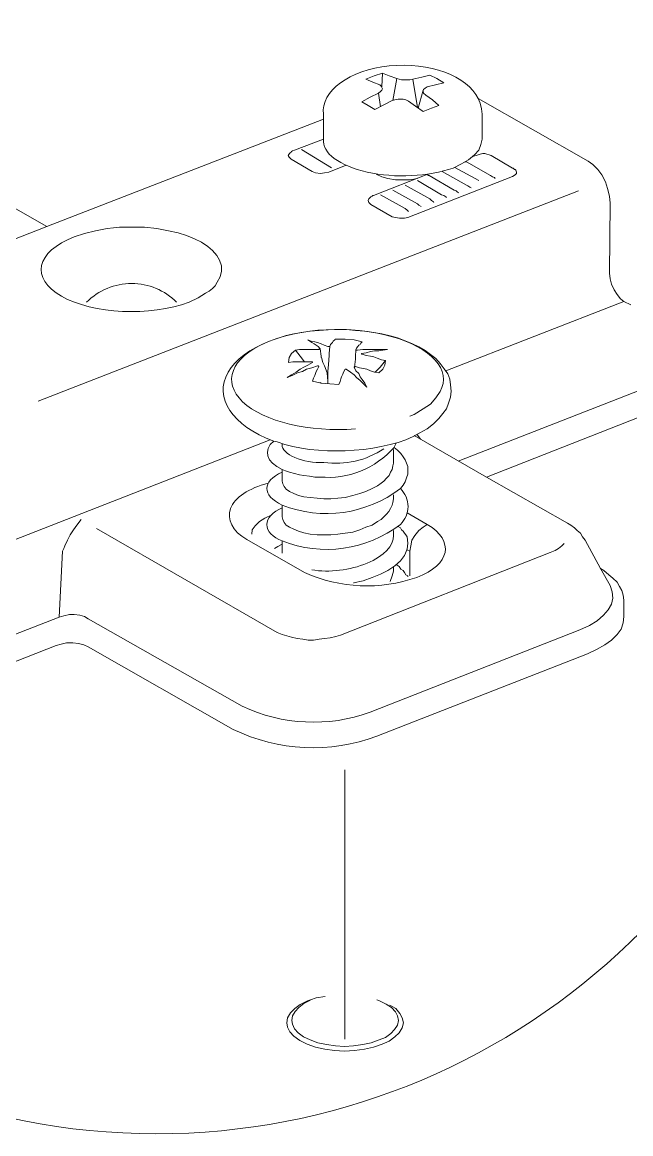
# Model space of a CAD drawing. Header units: metres. Extents: x -0.7 to 8.1, y 0 to 13.3.
# Drawn here: x 0.30924 to 0.3305, y 0.72712 to 0.76594 of the extents above; entities that cross this region are included whole.
import ezdxf

# ---------------------------------------------------------------- set-up
doc = ezdxf.new("R2010")
doc.units = ezdxf.units.M
doc.header["$MEASUREMENT"] = 0
doc.layers.add('PDF5_Geometry_Num_Penna__7', color=7, linetype='Continuous', lineweight=18)

msp = doc.modelspace()

# ---------------------------------------------------------------- linework, layer by layer
at = {"layer": 'PDF5_Geometry_Num_Penna__7', "color": 7, "linetype": 'Continuous', "lineweight": 18, "flags": 128}
for points in [[(0.3376413640518159, 0.7533468348742454, 0.385147661054518), (0.3139195279407048, 0.7748048959853564, 0.04078508299770293), (0.3100294473851492, 0.7744888070964676)], [(0.2915019112740381, 0.7590971126520231, 0.08738605502473498), (0.2900788057184825, 0.7509641737631342, 0.92921623421517), (0.3375044673104453, 0.7474802664808973)], [(0.318321630162927, 0.7499146245964675), (0.318321630162927, 0.7502287732075786), (0.318321630162927, 0.7503240232075786), (0.3184373412740381, 0.7502771037631343), (0.3185805690518159, 0.7502287732075786), (0.3187513134962603, 0.7501776204298009), (0.3189220579407048, 0.7501324648742453), (0.3190822190518159, 0.750109181540912), (0.3192780107184826, 0.7500855454298009), (0.319467805162927, 0.7500580287631342), (0.3196389023851492, 0.7500580287631342, 0.2406441030341674), (0.3222322071073714, 0.7510940312631342), (0.3223539154407047, 0.7509963118186898), (0.3224720959962603, 0.7508767201520231), (0.3225465321073714, 0.7507581868186898), (0.3226156765518159, 0.7506587034853563), (0.3226625959962603, 0.7505391118186897), (0.3227119848851492, 0.7504205784853564), (0.3227119848851492, 0.7502769979298008), (0.3227119848851492, 0.7501542312631342), (0.3226625959962603, 0.7500346395964675), (0.3226156765518159, 0.7498938812631342), (0.3225465321073714, 0.7497714673742453), (0.3224498709962603, 0.7496515229298008, -0.4332201465045314), (0.3224498709962603, 0.7484028659853564, -0.2639809745407757), (0.318321630162927, 0.7478270268186897), (0.318321630162927, 0.7477070823742452)], [(0.3224498357184825, 0.7496514876520232, -0.2605745173823923), (0.318321630162927, 0.7490725793186898), (0.318321630162927, 0.7489773293186898)], [(0.311299165162927, 0.7485712468186898), (0.3111559373851492, 0.7483768662631343), (0.3110345818295936, 0.7482114134853565), (0.3109185179407048, 0.7480420801520231), (0.3108222096073714, 0.747850169040912), (0.3107259012740382, 0.7476557884853564), (0.3107012068295937, 0.7475608912631342), (0.3106514298851492, 0.7474646887631342), (0.3105358246073714, 0.7451594270964675), (0.3107009246073714, 0.7452059937631342), (0.3108910718295937, 0.7452543243186898), (0.3110621690518159, 0.7452543243186898), (0.3112523162740382, 0.7452306882075787), (0.3114230607184825, 0.7451851798742454), (0.3115444162740381, 0.7451107437631342), (0.316924312662927, 0.7420573815409119, 0.1999205182915835), (0.321391537662927, 0.7418421870964674), (0.3287176737740381, 0.7447250870964676)], [(0.3170869079407048, 0.7478711240409119), (0.3191072662740381, 0.7467203629298008, 0.1911528853233712), (0.323023487662927, 0.7465507826520231)], [(0.3104338718295937, 0.744172566540912), (0.3106046162740381, 0.7442233665409119), (0.3107947634962603, 0.7442688748742453), (0.3110124273851492, 0.7442688748742453), (0.3112053968295937, 0.7442441804298009), (0.3113955440518159, 0.7441986720964676), (0.3115444162740381, 0.7441242359853564), (0.3166102346073715, 0.7412410890409119, 0.2027997656922154), (0.3216313207184826, 0.741002964040912), (0.3289817984962604, 0.7438855112631342)]]:
    msp.add_lwpolyline(points, format="xyb", dxfattribs=at)
for points in [[(0.3212485568295936, 0.7639459373742452), (0.3215350123851492, 0.7640655290409119), (0.3218246429407048, 0.7641636012631342)], [(0.3216812034962603, 0.7634649248742453), (0.3217556396073715, 0.763516077652023), (0.3218025590518159, 0.7635629970964676), (0.3218244312740381, 0.7636109748742453), (0.3218025590518159, 0.7636593054298008), (0.3217750423851493, 0.7637062248742453), (0.3217281229407048, 0.7637545554298009), (0.3214882340518159, 0.7638508637631342), (0.3212486979407048, 0.7639457609853564)], [(0.3218025590518159, 0.7636827298742452), (0.3218244312740381, 0.7641635659853564)], [(0.321824607662927, 0.7641636718186897), (0.3220616743295937, 0.7640655995964675), (0.3223290798851492, 0.7639692912631343)], [(0.322185287662927, 0.7632045395964675), (0.3223288682184826, 0.7639693618186897)], [(0.3234809346073714, 0.764089165152023), (0.3231944790518159, 0.7640203734853565), (0.3228801540518159, 0.7639459373742452), (0.322786315162927, 0.7639251234853565), (0.3226896540518159, 0.7639251234853565), (0.3225936984962603, 0.7639251234853565), (0.322494215162927, 0.7639251234853565), (0.3224031984962604, 0.7639459373742452), (0.322329115162927, 0.7639692207075787)], [(0.3230510396073715, 0.7629620048742454), (0.322880295162927, 0.7639459020964675)], [(0.323481005162927, 0.7640890593186898), (0.3237261857184826, 0.7639694676520231), (0.3239660746073714, 0.7638258870964675)], [(0.3232412221073714, 0.7635629970964676), (0.3230729471073715, 0.7629385804298009)], [(0.3237948715518159, 0.763034924040912), (0.3235775604407048, 0.763225424040912), (0.3233373187740381, 0.7633933462631342), (0.3232632354407048, 0.763464960152023), (0.3232413632184826, 0.7635161129298008), (0.3232413632184826, 0.7635630323742454), (0.3232632354407048, 0.7635849045964676), (0.3233129771073714, 0.7636346462631342), (0.3233874132184826, 0.763682624040912)], [(0.3239660746073714, 0.7638260282075786), (0.3236739746073715, 0.7637544143186897), (0.3233871662740381, 0.7636828004298009)], [(0.321099755162927, 0.7631535632075787), (0.3213915023851492, 0.7633243076520231), (0.3216811329407048, 0.7634647132075787)], [(0.3215627759962604, 0.7628876040409119), (0.3213228871073714, 0.763035065152023), (0.3210999315518159, 0.7631535984853565)], [(0.3227365029407048, 0.7631780812631341), (0.3226426640518159, 0.7632253534853564), (0.3225467084962603, 0.7632500479298009), (0.3224722723851492, 0.7632500479298009), (0.3223759640518159, 0.7632500479298009), (0.3222546084962603, 0.7632253534853564), (0.3221635918295936, 0.7632045395964675), (0.3218714918295937, 0.7630584895964675), (0.3215628112740381, 0.7628877451520231)], [(0.3217556748851492, 0.7629838770964675), (0.3216812387740381, 0.7634647132075787)], [(0.3232412221073714, 0.762818530152023), (0.3229766387740381, 0.7630100884853565), (0.3227363971073715, 0.7631783634853564)], [(0.3290098090518159, 0.7610865676520231), (0.3251677062740381, 0.7632734370964674), (0.3252364979407048, 0.7631069259853565), (0.3252834173851492, 0.7629153676520232), (0.3253056423851492, 0.762723456540912)], [(0.3197602932184825, 0.7625541232075786), (0.3197602932184825, 0.762723456540912)], [(0.3237948362740381, 0.7630350298742452), (0.323536250162927, 0.7629387215409119), (0.3232413279407048, 0.7628184243186897)], [(0.3253055012740381, 0.761856999040912), (0.3253055012740381, 0.762723774040912)], [(0.3067626193295936, 0.7607034157075787), (0.3101002498851492, 0.7588072351520231), (0.3197603637740381, 0.7625540879298008)], [(0.3187513487740381, 0.7614724712631342), (0.3197602932184825, 0.761856999040912), (0.3197602932184825, 0.7625540879298008)], [(0.3242940521073714, 0.7608480898742452), (0.3245861521073715, 0.7609913176520231), (0.3248260409962603, 0.7611377204298009), (0.3250437048851492, 0.761304231540912), (0.325186932662927, 0.761472506540912), (0.3252560771073714, 0.7616640648742453), (0.3253054659962603, 0.7618570343186898)], [(0.3187510665518159, 0.7614724007075786), (0.3186992082184826, 0.7614477062631342), (0.3186769832184825, 0.7614477062631342), (0.3186494665518159, 0.7614240701520231), (0.3186304165518159, 0.7614007868186897), (0.3186025471073714, 0.7613757395964675), (0.3185806748851492, 0.7613524562631342), (0.3185337554407048, 0.7612808423742453), (0.3185612721073715, 0.7612325118186898), (0.3186304165518159, 0.7611608979298008), (0.3193744248851492, 0.7607280395964675)], [(0.3200465723851492, 0.7608556745964675), (0.3189914140518159, 0.7614984357075786)], [(0.3256167923851492, 0.7612809482075786), (0.3255480007184826, 0.761304231540912), (0.3254735646073714, 0.7613292787631343), (0.3254047729407048, 0.7613525620964675), (0.3253356284962603, 0.7613525620964675), (0.3252364979407048, 0.7613292787631343), (0.3251677062740381, 0.761304231540912), (0.324947220162927, 0.7612326176520231)], [(0.3256169687740381, 0.7612809482075786), (0.3263666215518159, 0.7608480898742452), (0.3263884937740381, 0.7608480898742452), (0.3264163632184826, 0.7608233954298009), (0.3264354132184826, 0.7608001120964675), (0.3264576382184826, 0.7608001120964675), (0.3264851548851492, 0.7607750648742453)], [(0.3199532273851492, 0.7607034157075787), (0.3205540079407048, 0.7609433045964674)], [(0.3251870032184825, 0.7604169248742453), (0.3243488032184825, 0.7608716554298008)], [(0.3247046854407048, 0.7610632490409119), (0.3247568965518159, 0.7610632490409119)], [(0.3247570729407048, 0.7610632490409119), (0.3247352007184826, 0.7610632490409119)], [(0.3255976718295937, 0.7605821307075786), (0.3247570023851493, 0.7610633195964674)], [(0.3263666215518159, 0.7605573304298009), (0.3264576382184826, 0.7606084832075787), (0.326504557662927, 0.7606564609853563), (0.326504557662927, 0.7607033804298009), (0.3264851548851492, 0.7607749943186898)], [(0.329778617662927, 0.7596231748742454), (0.3297539232184826, 0.7598612998742453), (0.3296794871073714, 0.7601272943186899), (0.329610342662927, 0.7603657720964675), (0.329486517662927, 0.7606084832075787), (0.3293432898851493, 0.760800041540912), (0.3291778371073715, 0.7609665526520232), (0.3290095621073715, 0.7610864970964675)], [(0.3193744248851492, 0.7607282159853564), (0.3194901359962603, 0.7606798854298009), (0.3196608804407048, 0.7606562493186898), (0.3198041082184825, 0.7606798854298009), (0.3199533332184826, 0.760703521540912)], [(0.323412107662927, 0.7606315548742453), (0.321510282662927, 0.7598847243186897)], [(0.3216096248851493, 0.7606315548742453), (0.3218025943295937, 0.760536657652023), (0.3220146137740381, 0.7604855048742454), (0.3222788443295936, 0.7604389382075787), (0.3225247304407048, 0.7604389382075787), (0.3227864915518159, 0.7604389382075787), (0.3230510748851492, 0.7604855048742454)], [(0.3227120554407048, 0.759117291540912), (0.3263664804407048, 0.7605573304298009)], [(0.3238916384962603, 0.7599124173742453), (0.3230509690518159, 0.7604168895964675)], [(0.3234562048851493, 0.7605821307075786), (0.323434332662927, 0.7605821307075786), (0.323412107662927, 0.7606085890409119), (0.3233874132184825, 0.7606085890409119), (0.323412107662927, 0.7606315195964676)], [(0.3243271073851492, 0.7600763884853564), (0.3234560990518159, 0.7605822718186898)], [(0.3247570729407048, 0.760247274040912), (0.3239111118295937, 0.760728110152023)], [(0.3257657704407048, 0.7604855048742454), (0.3257410759962603, 0.7605133743186897), (0.3256666398851492, 0.760536657652023), (0.3255974954407048, 0.7605821659853564)], [(0.3097998243295937, 0.7527090479298009), (0.3286670854407048, 0.7600482368186897)], [(0.3230510396073715, 0.7595980570964674), (0.3221853229407048, 0.7600764237631341)], [(0.323481005162927, 0.7597663320964675), (0.3226156412740381, 0.7602471682075786)], [(0.3244924896073714, 0.7599813148742453), (0.324442395162927, 0.7600074204298009), (0.3243958284962604, 0.7600553982075786), (0.3243270368295937, 0.7600765648742452)], [(0.3249279232184826, 0.7601506482075786), (0.3248728898851492, 0.7601756954298009), (0.3248037454407048, 0.7602226148742454), (0.3247571787740381, 0.7602473093186898)], [(0.3215104943295937, 0.7598848654298008), (0.3214882693295937, 0.7598848654298008), (0.321460752662927, 0.7598615820964676), (0.3214138332184826, 0.7598379459853565), (0.3213916082184826, 0.7598157209853564), (0.3213669137740381, 0.7597896154298008), (0.3213450415518159, 0.7597663320964675), (0.3213231693295937, 0.759718001540912), (0.3213450415518159, 0.7596463876520231), (0.3214138332184826, 0.7595747737631342)], [(0.3226155707184826, 0.7594316518186898), (0.3217554984962603, 0.7599124879298008)], [(0.3236243034962603, 0.7596464582075787), (0.3236049007184825, 0.7596697415409119), (0.3235361090518159, 0.7597180720964675), (0.3234810757184826, 0.7597664026520231)], [(0.3240570207184826, 0.7598157562631342), (0.3240351484962603, 0.7598379812631342), (0.3239660040518159, 0.7598849007075786), (0.3238915679407048, 0.7599124173742453)], [(0.3304974729407048, 0.7560665398742453), (0.3302582896073715, 0.756186131540912), (0.3301397562740381, 0.7562827926520231), (0.3300184007184825, 0.7564284898742454), (0.3299164479407047, 0.756595706540912), (0.3298279007184826, 0.7567872648742454), (0.3297785118295937, 0.7569784704298008), (0.3297538173851492, 0.7571728509853564), (0.3297785118295937, 0.759623245429801)], [(0.3214139390518159, 0.7595746326520231), (0.3221635918295936, 0.7591421270964676)], [(0.3227365029407048, 0.7593350259853564), (0.3226895834962603, 0.7593805343186898), (0.322615500162927, 0.7594316870964676)], [(0.3231719718295937, 0.7595029482075786), (0.3230922440518159, 0.7595502204298008), (0.3230509690518159, 0.7595981982075786)], [(0.3221635918295936, 0.7591420918186897), (0.322278950162927, 0.7591173973742453), (0.3224253529407048, 0.7590965834853564), (0.3225936279407048, 0.7590965834853564), (0.3227121612740381, 0.7591173973742453)], [(0.3101001440518159, 0.7588072704298009), (0.302843505162927, 0.7559684676520231), (0.3028872496073715, 0.7559945732075787), (0.3029398134962604, 0.7559684676520231), (0.302989555162927, 0.7559684676520231), (0.3030364746073715, 0.755948006540912), (0.3030583468295937, 0.7558993232075787), (0.3030833940518159, 0.7558485232075787)], [(0.3110620984962603, 0.7584446148742453), (0.311422990162927, 0.7585649120964675), (0.3118061068295937, 0.7586598093186897), (0.3122142707184826, 0.7587342454298008), (0.312426290162927, 0.7587564704298009), (0.3126439540518159, 0.7587797537631342), (0.3130768123851492, 0.7587797537631342), (0.313512140162927, 0.7587797537631342), (0.3139478207184825, 0.7587342454298008), (0.3143499873851492, 0.7586598093186897), (0.3146861846073715, 0.7585881954298008), (0.3149786373851492, 0.7584929454298008), (0.3152650929407048, 0.7583733537631342), (0.3155046290518159, 0.7582534093186897), (0.3157226457184826, 0.7581101815409119), (0.3158880984962603, 0.7579637787631343), (0.3160369707184826, 0.7577969148742453), (0.3161304568295937, 0.7576289926520231), (0.3161996012740381, 0.7574360232075786), (0.3161996012740381, 0.7572444648742453), (0.3161579734962603, 0.7570504370964676), (0.3160560207184826, 0.7568585259853564), (0.3159868762740381, 0.756738581540912), (0.3158880984962603, 0.7566436843186898), (0.315769565162927, 0.7565473759853564), (0.3156482096073714, 0.7564729398742454), (0.3153864484962603, 0.7563088982075786), (0.3150749457184825, 0.7561624954298009)], [(0.3302581837740381, 0.7561860257075786), (0.3240348309962603, 0.7537606784853564)], [(0.3202619079407048, 0.7552036454298009), (0.3205730579407047, 0.7552036454298009), (0.3208873829407047, 0.7551757759853563), (0.3212017079407048, 0.7551524926520231), (0.3215103884962603, 0.7551073370964675), (0.3218024884962604, 0.755057242652023), (0.3220892968295937, 0.754985981540912), (0.322353880162927, 0.7549143676520231), (0.3226156412740381, 0.754817706540912), (0.3228551773851492, 0.7547228093186897), (0.3230922440518159, 0.7546028648742453), (0.323312730162927, 0.7544800982075787), (0.323503230162927, 0.7543368704298009), (0.3236933773851492, 0.754193642652023), (0.3238418968295936, 0.754023956540912), (0.3239854773851492, 0.7538327509853564), (0.3241040107184825, 0.7536616537631342), (0.3241784468295936, 0.753469742652023), (0.3242059634962603, 0.7532799482075786), (0.3242250134962603, 0.7530608732075786), (0.3242059634962603, 0.7528456787631341), (0.3241343496073714, 0.7526308370964676), (0.3240570912740381, 0.7524392787631342), (0.3239385579407048, 0.7522699454298009), (0.3237949773851492, 0.7521016704298008), (0.3236051829407048, 0.7519101120964674), (0.3233871662740381, 0.7517407787631342), (0.3231250523851492, 0.7516000204298009), (0.3229020968295937, 0.7514772537631342), (0.322642805162927, 0.7513576620964675), (0.3223757523851493, 0.751259942652023), (0.3222790912740381, 0.7512391287631343)], [(0.3199185846073714, 0.7546106612631341), (0.3197944068295936, 0.7546586390409119), (0.3196786957184826, 0.7547097918186897), (0.3195545179407048, 0.7547535362631342), (0.3194610318295937, 0.7547785834853564), (0.3193368540518159, 0.754804689040912), (0.3192211429407047, 0.7548501973742453), (0.3192899346073715, 0.754804689040912), (0.3193590790518159, 0.7547535362631342), (0.3194388068295937, 0.7547097918186897), (0.3195075984962603, 0.7546586390409119), (0.3195767429407048, 0.7546106612631341), (0.3196511790518159, 0.7545390473742453)], [(0.3199184082184826, 0.7546105907075786), (0.3199378109962603, 0.7546105907075786), (0.3199871998851492, 0.7546105907075786)], [(0.3199597537740381, 0.7543002873742453), (0.3199597537740381, 0.754369079040912), (0.3199872704407048, 0.7546107318186897)], [(0.3199873057184826, 0.7546105907075786), (0.320012000162927, 0.7546850268186898), (0.3200617418295937, 0.7547301823742453), (0.3200811446073714, 0.7547534657075786), (0.3201086612740381, 0.7548046184853564), (0.3201555807184825, 0.7548501268186898), (0.3201774529407048, 0.7548737629298009)], [(0.3201774882184826, 0.7548736218186898), (0.320516507662927, 0.7548736218186898), (0.320830832662927, 0.7548503384853563), (0.3211172882184826, 0.7547783718186898)], [(0.3211173234962603, 0.7547785129298008), (0.3210704040518159, 0.7547301823742453), (0.3210428873851492, 0.7546850268186898), (0.3209959679407048, 0.7546585684853564), (0.3209684512740381, 0.7546105907075786), (0.3209215318295937, 0.754562260152023), (0.3208996596073714, 0.7545153407075786)], [(0.3187857798851492, 0.7544906815409119), (0.3186421993295936, 0.7543689732075787), (0.3185677632184825, 0.7542289204298008), (0.3185458909962604, 0.7540578232075787), (0.3186891187740381, 0.7540839287631342), (0.3188379909962603, 0.7540839287631342), (0.3189759271073714, 0.7540839287631342), (0.3190997521073714, 0.7540839287631342), (0.319221107662927, 0.7540839287631342), (0.3193865604407048, 0.7540839287631342)], [(0.3190998579407048, 0.7540839993186897), (0.3189538079407048, 0.7542727354298009), (0.3187855329407048, 0.7544903993186898)], [(0.3196509321073714, 0.754538941540912), (0.3196290598851492, 0.754538941540912), (0.3195987209962603, 0.7545153054298008), (0.3194607848851492, 0.7545153054298008), (0.3193175571073714, 0.7545153054298008), (0.3191937321073715, 0.7545153054298008), (0.3190776682184825, 0.7545153054298008), (0.3189291487740381, 0.7545153054298008), (0.3187855682184825, 0.7544906109853564)], [(0.3196510732184826, 0.7545389062631341), (0.3196785898851492, 0.7542729118186897)], [(0.319678625162927, 0.7542729470964675), (0.319678625162927, 0.7542288498742453), (0.3196980279407047, 0.7542288498742453)], [(0.3198908562740381, 0.7536996832075786), (0.3197945479407048, 0.7539378082075787), (0.3197476284962604, 0.7540577526520231), (0.3196978868295937, 0.7542288498742453)], [(0.3199184082184826, 0.7537462145964675), (0.3199378109962603, 0.7539885729298008), (0.3199596832184826, 0.7543000757075786)], [(0.3208802921073715, 0.7541776970964674), (0.3208527754407048, 0.7538912415409119)], [(0.3208801862740381, 0.7542493109853564), (0.3208995890518159, 0.7545153054298008), (0.3209214612740381, 0.7544906109853564), (0.3209493307184826, 0.7544906109853564)], [(0.3208802921073715, 0.7542493462631342), (0.3208802921073715, 0.7541777323742452)], [(0.3210924879407048, 0.7543689026520232), (0.3212607629407048, 0.7543953609853564), (0.3214039907184826, 0.7544436915409121), (0.3215500407184826, 0.7544669748742453), (0.3216932684962603, 0.7544669748742453), (0.3218421407184826, 0.7544906109853564), (0.3220047712740381, 0.7545153054298008), (0.3218146240518159, 0.7545153054298008), (0.3216438796073715, 0.7545153054298008), (0.3214784268295937, 0.7545153054298008), (0.3213101518295937, 0.7545153054298008), (0.3211394073851492, 0.7545153054298008), (0.320949260162927, 0.7544906109853564)], [(0.3210925232184826, 0.754369079040912), (0.3210925232184826, 0.7543472068186897), (0.321117217662927, 0.7543472068186897)], [(0.3216933037740381, 0.753699789040912), (0.3218421759962604, 0.7538193807075786), (0.321910967662927, 0.7539626084853565), (0.3219303704407048, 0.7541294723742453), (0.321787142662927, 0.7541541668186897), (0.3216439148851492, 0.7542039084853563), (0.3215225593295937, 0.7542494168186897), (0.3214040259962603, 0.7542727001520231), (0.3212607982184826, 0.7543002168186898), (0.321117217662927, 0.754347489040912)], [(0.3193866309962603, 0.7540578232075787), (0.3192211782184825, 0.7539625732075786), (0.3190779504407047, 0.7538913120964675), (0.318953772662927, 0.7538193454298009), (0.3188105448851492, 0.7537226843186898), (0.3186422698851492, 0.7536277870964675), (0.3184990421073714, 0.753528656540912), (0.3186673171073715, 0.7536030926520232), (0.3188599337740381, 0.7536997537631343), (0.3190282087740381, 0.7537463204298009), (0.3191686143295936, 0.7538193454298009), (0.3193591143295936, 0.7538662648742454), (0.3195545532184825, 0.7539378787631342)], [(0.3193864898851492, 0.7540578232075787), (0.3193864898851492, 0.7540839287631342)], [(0.3193864898851492, 0.7534101232075787), (0.3194111843295936, 0.7535081954298009), (0.3194609259962604, 0.7536030926520232), (0.3194803287740381, 0.7536718843186897), (0.3195078454407048, 0.7537463204298009), (0.3195547648851493, 0.7538193454298008), (0.3195988621073715, 0.7539145954298009)], [(0.3195987209962603, 0.7539144895964675), (0.3195768487740381, 0.7539377729298009), (0.3195546237740381, 0.7539377729298009)], [(0.3205605696073714, 0.7538194159853564), (0.3205386973851492, 0.7538194159853564), (0.3205164723851492, 0.7538194159853564), (0.3204695529407048, 0.7537227548742453), (0.3204420362740381, 0.753648671540912), (0.3203951168295937, 0.753553421540912), (0.320367600162927, 0.7534846298742452), (0.3203481973851492, 0.7533879687631342), (0.3202988084962603, 0.7532902493186897)], [(0.3205605343295937, 0.7538194512631342), (0.3207094065518159, 0.753722790152023), (0.3208307621073714, 0.7536278929298009), (0.3209217787740381, 0.7535287623742453), (0.3210427815518159, 0.7534335123742453), (0.3211613148851492, 0.7533135679298009), (0.3212826704407048, 0.7531936234853565), (0.3212138787740381, 0.7533386151520232), (0.321117217662927, 0.7534571484853564), (0.3210427815518159, 0.7535534568186897), (0.3209962148851492, 0.7536719901520231), (0.3208995537740381, 0.7537682984853564), (0.3208307621073714, 0.7538914179298009)], [(0.3216934448851492, 0.7536996479298008), (0.3215498643295937, 0.7537229312631342), (0.3214038143295936, 0.7537684395964676), (0.3212828115518159, 0.7538192395964675), (0.3211614559962603, 0.7538428757075786), (0.3210235198851493, 0.753866159040912), (0.3208802921073715, 0.7539144895964675), (0.3208527754407048, 0.7538912062631342), (0.3208305504407047, 0.7538912062631342)], [(0.3219303704407048, 0.7541294723742453), (0.3218421759962604, 0.7540098807075787), (0.3217402232184826, 0.7538913473742453), (0.3215694787740381, 0.7537227195964675)], [(0.3202987732184825, 0.7532902493186897), (0.3199872704407048, 0.753313532652023), (0.3196785898851492, 0.7533385798742454), (0.3193864898851492, 0.7534101937631342)], [(0.3198908915518159, 0.7536997537631341), (0.3199184082184826, 0.7534101232075787), (0.3199184082184826, 0.7533621454298008)], [(0.3199184082184826, 0.7533620748742453), (0.3199184082184826, 0.7537462498742453)], [(0.3199184082184826, 0.7533136737631342), (0.3199184082184826, 0.7534099820964675)], [(0.319678625162927, 0.7533384740409119), (0.3196511084962603, 0.753362110152023)], [(0.3238420379407048, 0.7530401298742453), (0.3236931657184826, 0.7528224659853565), (0.3235030184962603, 0.752607271540912), (0.3232412573851492, 0.7524393493186898), (0.3229297546073714, 0.752245321540912), (0.322781235162927, 0.7521814687631342)], [(0.3244649023851492, 0.7506135832075786), (0.3315338634962604, 0.7533751276520231)], [(0.3317711771073715, 0.7525356223742453), (0.3254539854407048, 0.750058064040912), (0.3229298604407048, 0.7515023362631342)], [(0.323023487662927, 0.7515489382075786), (0.3231476654407048, 0.7513796048742453)], [(0.3179054582184826, 0.7513575562631342), (0.3033974721073714, 0.7456866534853563)], [(0.3222789854407048, 0.7512390229298008), (0.3220891909962603, 0.7511906923742453), (0.3217748659962603, 0.7511190784853564), (0.3214884104407048, 0.7510682784853564), (0.321173732662927, 0.7510213590409119), (0.3208407104407048, 0.7509963118186898), (0.320526032662927, 0.7509730284853564), (0.3202124132184826, 0.7509730284853564), (0.3199009104407048, 0.7509730284853564), (0.3195922298851492, 0.7509963118186898), (0.3192779048851492, 0.7510213590409119), (0.3189914493295937, 0.7510682784853564), (0.3186993493295937, 0.7511190784853564), (0.3184125409962603, 0.7511906923742453), (0.3181504271073715, 0.7512859423742453), (0.3180294243295937, 0.7513106368186898)], [(0.318321630162927, 0.7512142226520231), (0.318321630162927, 0.7511909393186897)], [(0.3222321365518159, 0.7510941723742454), (0.3223012809962603, 0.7512391640409121)], [(0.3222104407184826, 0.7510212884853564), (0.3222104407184826, 0.7505390412631342)], [(0.318321630162927, 0.7499147304298008), (0.3183435023851492, 0.7498198332075786), (0.3183904218295937, 0.7497231720964675), (0.3184595662740382, 0.7496282748742453), (0.3185805690518159, 0.7495538387631342), (0.3187241496073714, 0.7494846943186897), (0.3188892496073715, 0.7494130804298008), (0.3190822190518159, 0.7493622804298009), (0.3192998829407048, 0.7493386443186898), (0.3195425940518159, 0.7493153609853563), (0.3197824829407048, 0.7492931359853564), (0.3200220190518159, 0.7492931359853564), (0.3202619079407048, 0.7493153609853563), (0.3205261384962603, 0.7493386443186898), (0.3207938968295937, 0.7494130804298008), (0.3210309634962603, 0.7494846943186897), (0.3212486273851492, 0.7495538387631342), (0.3214606468295936, 0.7496515582075786), (0.3216536162740381, 0.749747866540912), (0.3217749718295937, 0.749843116540912), (0.3218716329407048, 0.7499147304298008), (0.3219679412740381, 0.7500138609853565), (0.322061780162927, 0.7501091109853564), (0.3221111690518159, 0.7502290554298009), (0.3221637329407048, 0.7503239526520231), (0.3221852523851492, 0.7504438970964675), (0.3222102996073715, 0.7505391470964675)], [(0.3289078562740381, 0.7478503101520231), (0.3288164868295936, 0.7479702545964675), (0.3287424034962603, 0.7480916101520231), (0.3286266923851492, 0.7481882712631343), (0.3285300312740381, 0.7482831684853565), (0.3284090284962604, 0.7483770073742453), (0.3282848507184826, 0.7484514434853564), (0.3254541618295936, 0.7500579934853564)], [(0.318321630162927, 0.7486662498742453), (0.3183435023851492, 0.7485709998742454), (0.3183904218295937, 0.7484718693186898), (0.3184595662740382, 0.7483769720964675), (0.3185805690518159, 0.7483078276520231), (0.3187241496073714, 0.748233391540912), (0.3188892496073715, 0.7481617776520231), (0.3190822190518159, 0.7481137998742453), (0.3192998829407048, 0.7480654693186897), (0.3195425940518159, 0.7480418332075786), (0.3197824829407048, 0.7480418332075786), (0.3200220190518159, 0.7480418332075786), (0.3202619079407048, 0.7480654693186897), (0.3205261384962603, 0.7480915748742453), (0.3207938968295937, 0.7481370832075787), (0.3210309634962603, 0.7482115193186898), (0.3212486273851492, 0.7483078276520231), (0.3214606468295936, 0.7483769720964675), (0.3216536162740381, 0.7484993859853565), (0.3217749718295937, 0.7485709998742454), (0.3218716329407048, 0.7486662498742453), (0.3219679412740381, 0.7487614998742453), (0.3220423773851492, 0.7488578082075786), (0.3221111690518159, 0.7489527054298009), (0.3221637329407048, 0.7490726498742453), (0.3221852523851492, 0.7491707220964675), (0.3222102996073715, 0.7492931359853564)], [(0.3222104407184826, 0.7494337884853565), (0.3222104407184826, 0.7492933829298009)], [(0.318321630162927, 0.7489775057075787), (0.318321630162927, 0.7486663557075787)], [(0.3226896540518159, 0.7488122998742454), (0.3233874484962603, 0.7484027248742453)], [(0.3179605621073714, 0.7487377226520231), (0.3177206732184826, 0.7486181309853565), (0.3175252343295937, 0.748499597652023), (0.3173816537740381, 0.7483521365409119), (0.3172797009962603, 0.7482113782075787), (0.3172578287740381, 0.7480653282075787)], [(0.3233872721073714, 0.7484028659853564), (0.3232412221073714, 0.7483076159853563), (0.3230923498851492, 0.7481883770964676), (0.3229544137740381, 0.7480172798742454), (0.3228549304407048, 0.7478504159853565), (0.3228111859962603, 0.7476560354298009), (0.3227864915518159, 0.7474644770964675)], [(0.3118337998851493, 0.7482635187631341), (0.3181502859962603, 0.7446302604298008)], [(0.3222104407184826, 0.7481882359853564), (0.3222104407184826, 0.7480171387631342)], [(0.3223758229407048, 0.7483312168186897), (0.3224499062740381, 0.748283239040912), (0.3224943562740381, 0.7482116251520231), (0.3225465673851492, 0.7481618834853564), (0.3225934868295937, 0.7480916807075786), (0.3226428757184825, 0.748041939040912), (0.322689795162927, 0.747970325152023)], [(0.3224498709962603, 0.7471267982075787), (0.3225934515518159, 0.7473211787631342), (0.3226897598851493, 0.7475363732075786), (0.3227119848851492, 0.7477526259853564), (0.3226897598851493, 0.7479702898742453)], [(0.3180489329407048, 0.7475610676520231), (0.3181727579407048, 0.747632681540912), (0.318321630162927, 0.747707117652023), (0.318321630162927, 0.7473931454298008)], [(0.3276867512740381, 0.7474177340409119), (0.3278550262740381, 0.7474893479298008), (0.3279788512740381, 0.7475609618186897), (0.3280942096073715, 0.7476558590409119), (0.3281689984962603, 0.7477306479298008)], [(0.328907715162927, 0.7478502748742453), (0.3294393512740381, 0.7468653193186897)], [(0.3181503918295936, 0.7446301193186897), (0.3183214890518159, 0.7445581526520231), (0.3184809446073715, 0.7445098220964675), (0.3186495723851492, 0.7444618443186898), (0.3188425418295937, 0.7444149248742453), (0.3190383334962604, 0.7443902304298009), (0.319230950162927, 0.7443637720964675), (0.3194210973851492, 0.7443637720964675), (0.3196115973851493, 0.7443902304298009), (0.3198038612740381, 0.7444149248742453), (0.3200000057184826, 0.7444385609853564), (0.320192975162927, 0.7444865387631342), (0.320361250162927, 0.7445334582075787), (0.3276866807184826, 0.7474177693186898)], [(0.3226624548851492, 0.7475128076520231), (0.322786632662927, 0.7474644770964675)], [(0.3227864562740381, 0.7474645829298009), (0.3227864562740381, 0.7466020412631341)], [(0.3208131232184826, 0.7463594007075786), (0.3211549648851492, 0.7464310145964675), (0.3214608232184826, 0.7465506062631342), (0.3217557454407048, 0.7466709034853564), (0.3220146843295937, 0.7467933173742453), (0.3222545732184826, 0.7469601812631341), (0.3224500121073715, 0.7471266923742453)], [(0.3222104407184826, 0.7469119918186897), (0.3222104407184826, 0.746768764040912)], [(0.3223013868295937, 0.7470084412631341), (0.3224033396073714, 0.7469368273742453), (0.3224721312740381, 0.7468401662631342), (0.3225465673851492, 0.7467935995964675), (0.3225934868295937, 0.7467202218186897), (0.3226428757184826, 0.7466461384853563), (0.322712020162927, 0.7466020412631341)], [(0.3302580779407047, 0.7457117359853563), (0.3302580779407047, 0.7457586554298009), (0.3302305612740381, 0.7459265776520232), (0.3301892862740381, 0.7460962637631342), (0.3301092057184825, 0.7462394915409121), (0.3300185418295937, 0.746385541540912), (0.3298696696073714, 0.7465273582075787), (0.3297317334962603, 0.746645891540912), (0.3295609890518159, 0.7467933526520232), (0.3294392807184825, 0.7468653193186897), (0.3297786529407047, 0.7462641859853565)], [(0.3220891909962603, 0.7464076254298009), (0.3221636271073715, 0.7466020059853564), (0.3222105465518159, 0.7467685170964675)], [(0.3227120554407048, 0.7465742070964676), (0.3227120554407048, 0.7466020765409119)], [(0.320840675162927, 0.7463594007075786), (0.3208131584962604, 0.7463594007075786)], [(0.329778617662927, 0.7462643270964675), (0.3298474093295937, 0.7460466632075786), (0.3298696343295937, 0.7458304104298009), (0.3298280065518159, 0.7456155687631342), (0.3297041815518159, 0.7454240104298009), (0.3295415509962604, 0.7452306882075787), (0.329318242662927, 0.7450391298742453), (0.3290564815518159, 0.7448683854298008), (0.3287174621073714, 0.7447251576520231)], [(0.3302581837740381, 0.7457117359853563), (0.3302581837740381, 0.7451853915409119)], [(0.3105357540518159, 0.7451591801520231), (0.3046680012740381, 0.7428784718186898), (0.3047893568295937, 0.7428040357075786)], [(0.3302581837740381, 0.7451853209853564), (0.3302306671073715, 0.7449648348742453), (0.3301618754407048, 0.7447499932075787), (0.3300182948851492, 0.7445580820964676), (0.3298277948851493, 0.744363701540912), (0.329588611551816, 0.744198601540912), (0.3292961587740381, 0.7440289154298009), (0.3289818337740381, 0.7438856876520231)], [(0.3104335896073714, 0.7441722843186898), (0.3049133229407048, 0.7420115204298009), (0.3049133229407048, 0.7425382176520231)], [(0.3205150965518159, 0.7304308137631342), (0.3205150965518159, 0.7398362220964675)], [(0.3193086318295937, 0.7318014612631342), (0.3192052679407048, 0.7317675945964676), (0.3189537373851493, 0.7316420057075786), (0.3187618262740382, 0.7314963084853564), (0.3186140123851492, 0.731344614040912), (0.3185106484962603, 0.7311728112631342), (0.3184884234962603, 0.7309974807075786), (0.3185106484962603, 0.7308521362631342), (0.3185864957184826, 0.7306782168186897), (0.3187297234962603, 0.7305265223742453), (0.3189375096073714, 0.7303783557075787), (0.3191893929407048, 0.7302552362631342), (0.3194807873851492, 0.7301529307075786), (0.3198078123851492, 0.7300830807075787), (0.3201493012740381, 0.7300333390409119), (0.320493965162927, 0.730003000152023), (0.3208439207184826, 0.7300333390409119), (0.3211952873851492, 0.7300830807075787), (0.3215127873851493, 0.7301529307075786), (0.3218140596073715, 0.7302552362631342), (0.3220553596073714, 0.7303550723742454), (0.3222589123851493, 0.7305046501520231), (0.3224070790518159, 0.7306524640409119), (0.3225104429407047, 0.7308217973742452), (0.3225580679407048, 0.7309974807075786), (0.3225104429407047, 0.7311728112631342), (0.3224324790518159, 0.7313227418186898), (0.3222906623851492, 0.7314963084853564), (0.3220832290518159, 0.7316162529298009)], [(0.319314135162927, 0.7317862918186897), (0.3190837712740381, 0.7316709334853564), (0.318907735162927, 0.7315372307075786), (0.3187722684962604, 0.7313982362631343), (0.3186770184962603, 0.7312408973742452), (0.318656910162927, 0.7310796779298008), (0.3186770184962603, 0.7309463279298009), (0.3187468684962603, 0.7307868723742453), (0.3188784546073715, 0.7306475251520231), (0.3190689546073715, 0.7305120584853564), (0.3192996712740381, 0.730398464040912), (0.3195670768295937, 0.7303049779298009), (0.3198669379407048, 0.730241125152023), (0.3201802046073715, 0.7301956168186897), (0.3204966462740381, 0.7301677473742453), (0.3208173212740381, 0.7301956168186897), (0.321139760162927, 0.730241125152023), (0.3214308018295937, 0.7303049779298009), (0.3217070268295937, 0.730398464040912), (0.3219285712740381, 0.730490539040912), (0.3221151907184826, 0.7306274168186897), (0.322251010162927, 0.7307632362631342), (0.322346260162927, 0.7309184584853564), (0.3223900046073714, 0.7310796779298008), (0.322346260162927, 0.7312408973742452), (0.3222749990518159, 0.7313781279298008), (0.3221444712740381, 0.7315372307075786), (0.3219543240518159, 0.7316469445964675)], [(0.3198260862740381, 0.7319175604298009), (0.3195064696073714, 0.7318660548742453), (0.3193085612740381, 0.731801496540912)], [(0.321954465162927, 0.7316471209853563), (0.3217219846073714, 0.7317624793186898), (0.3216260290518159, 0.7317956404298008)]]:
    msp.add_lwpolyline(points, dxfattribs=at)
at = {"layer": 'PDF5_Geometry_Num_Penna__7', "color": 7, "linetype": 'Continuous', "lineweight": 18}
for centre, radius, start, end in [((0.313064429885149, 0.7545960837590499), 0.002219504554295149, 44.89389007422874, 135.1061099257672), ((0.3201923750394948, 0.7535611515503812), 0.003025161236808016, 262.2094244090504, 303.7133792929521)]:
    msp.add_arc(centre, radius, start, end, dxfattribs=at)
for centre, major_axis, ratio, start_param, end_param in [((0.3225090769360293, 0.7628398563048657), (0.002754000008305446, 2.656474902273942e-05), 0.5796869242408109, 0.2584581088073273, 3.197831585751037), ((0.3225553747747094, 0.7618162595522289), (0.002797222159943491, 1.002836057228951e-05), 0.444153588234505, 3.100725322756208, 5.381605117529506), ((0.3130986522510082, 0.7573150960604195), (0.003194045532027291, 2.154530034237379e-05), 0.4634529957282709, 2.259054908481692, 5.376398323145517), ((0.3202544480871328, 0.7534633267616597), (0.003697713218759446, 7.110345449090617e-07), 0.4728855836953669, 6.038414491595935, 11.16753780010965), ((0.3202995698120957, 0.7530614778222984), (-0.004039679674559593, 5.184406603841944e-05), 0.5301334990208818, 4.728532801795204, 7.264057306588873), ((0.3191541535344351, 0.7508874239570089), (-0.00135011217797204, 3.051096843720284e-05), 0.5423580390025319, 5.709095536869254, 7.201778104965424), ((0.3195041292401023, 0.7511012666410649), (-0.001181827280531789, 9.948266810533316e-05), 0.4486788986962726, 0.01874069670989043, 1.846127299096316), ((0.3209944718021378, 0.7496126713188361), (-0.003209013553895079, 5.113171550241664e-05), 0.3254916986821877, 5.70189855505687, 6.874844460638086), ((0.3189433490420735, 0.7486984083172079), (-0.002468015106271759, 2.095346718178295e-05), 0.5157821493706627, 5.18179859079234, 7.00697283455289), ((0.3190908755866397, 0.7484135625849937), (0.001303479094980298, 2.720705857783834e-05), 0.5464052246705288, 2.190592162764485, 4.069784344928671), ((0.3212478320759629, 0.7475985384132261), (-0.002774097630253936, 6.347079256807641e-05), 0.4766363010060759, 2.27629444305735, 3.842607225110206), ((0.3202709184218477, 0.7477868680238708), (0.001935589764962608, 0.0002721752040995007), 0.5039845089141749, 4.148523832823353, 6.240401345669452)]:
    msp.add_ellipse(centre, major_axis=major_axis, ratio=ratio, start_param=start_param, end_param=end_param, dxfattribs=at)

doc.saveas('drawing.dxf')
